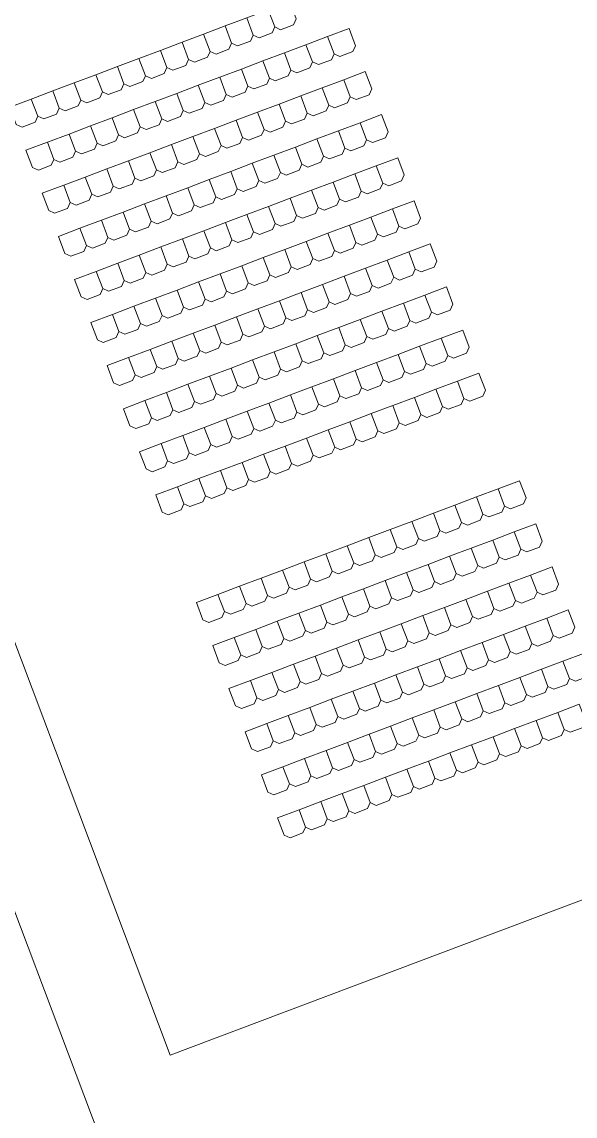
# Model space of a CAD drawing. Header units: millimetres. Extents: x 111563 to 112628, y 522776 to 523529.
# Drawn here: x 112048.65 to 112060.67, y 523145.04 to 523168.81 of the extents above; entities that cross this region are included whole.
import ezdxf

# ---------------------------------------------------------------- set-up
doc = ezdxf.new("R2010")
doc.units = ezdxf.units.MM
for name, color, linetype, lineweight, true_color in [('FIELD N-O-Q - hull', 18, 'Continuous', 0, 0x000000), ('KOP -ACHTERGROND', 47, 'Continuous', 0, 0x7f6f3f), ('T2', 18, 'Continuous', 0, 0x000000)]:
    doc.layers.add(name, color=color, linetype=linetype, lineweight=lineweight, true_color=true_color)

msp = doc.modelspace()

# ---------------------------------------------------------------- hatches: boundary and pattern name
at = {"layer": 'FIELD N-O-Q - hull'}
h = msp.add_hatch(dxfattribs=at)
h.set_pattern_fill('AR-B816', color=256, scale=1000, style=0)
h.paths.add_polyline_path([(112104.1131, 523428.83168), (112259.20185, 523474.28717), (112262.73937, 523319.31976), (112187.88576, 523319.44031), (112192.07783, 523173.24212), (112050.76029, 523122.41024), (111962.59473, 523365.03129), (112106.90715, 523415.11788)], flags=0)

# ---------------------------------------------------------------- linework, layer by layer
at = {"layer": 'KOP -ACHTERGROND'}
msp.add_lwpolyline([(112038.22113, 523103.87924), (112032.33173, 523121.05053, -0.40950086), (112034.1784, 523124.95653), (112050.21786, 523130.84457, 0.41679057), (112053.12593, 523137.19922), (111966.6635, 523366.60401)], format="xyb", dxfattribs=at)
at = {"layer": 'T2'}
for p, q in [((112051.87454, 523146.36135), (112030.71504, 523202.50648)), ((112079.9471, 523156.94111), (112051.87454, 523146.36135))]:
    msp.add_line(p, q, dxfattribs=at)
for points in [[(112054.47044, 523169.24719), (112054.00256, 523169.07086), (112054.14363, 523168.69656), (112054.27247, 523168.63825), (112054.55319, 523168.74404), (112054.6115, 523168.87289), (112054.47044, 523169.24719)], [(112054.00256, 523169.07086), (112053.53469, 523168.89453), (112053.67575, 523168.52023), (112053.80459, 523168.46192), (112054.08532, 523168.56772), (112054.14363, 523168.69656), (112054.00256, 523169.07086)], [(112053.06681, 523168.7182), (112052.59894, 523168.54187), (112052.74, 523168.16757), (112052.86884, 523168.10926), (112053.14957, 523168.21506), (112053.20788, 523168.3439), (112053.06681, 523168.7182)], [(112053.53469, 523168.89453), (112053.06681, 523168.7182), (112053.20788, 523168.3439), (112053.33672, 523168.28559), (112053.61744, 523168.39139), (112053.67575, 523168.52023), (112053.53469, 523168.89453)], [(112052.59894, 523168.54187), (112052.13106, 523168.36554), (112052.27212, 523167.99124), (112052.40096, 523167.93293), (112052.68169, 523168.03873), (112052.74, 523168.16757), (112052.59894, 523168.54187)], [(112055.29098, 523168.48776), (112054.8231, 523168.31143), (112054.96416, 523167.93713), (112055.093, 523167.87882), (112055.37373, 523167.98462), (112055.43204, 523168.11346), (112055.29098, 523168.48776)], [(112055.75885, 523168.66409), (112055.29098, 523168.48776), (112055.43204, 523168.11346), (112055.56088, 523168.05515), (112055.84161, 523168.16095), (112055.89991, 523168.28979), (112055.75885, 523168.66409)], [(112052.13106, 523168.36554), (112051.66318, 523168.18921), (112051.80425, 523167.81491), (112051.93309, 523167.7566), (112052.21381, 523167.8624), (112052.27212, 523167.99124), (112052.13106, 523168.36554)], [(112054.8231, 523168.31143), (112054.35522, 523168.13511), (112054.49629, 523167.7608), (112054.62513, 523167.7025), (112054.90585, 523167.80829), (112054.96416, 523167.93713), (112054.8231, 523168.31143)], [(112051.19531, 523168.01288), (112050.72743, 523167.83655), (112050.8685, 523167.46225), (112050.99734, 523167.40394), (112051.27806, 523167.50974), (112051.33637, 523167.63858), (112051.19531, 523168.01288)], [(112051.66318, 523168.18921), (112051.19531, 523168.01288), (112051.33637, 523167.63858), (112051.46521, 523167.58027), (112051.74594, 523167.68607), (112051.80425, 523167.81491), (112051.66318, 523168.18921)], [(112053.88735, 523167.95878), (112053.41947, 523167.78245), (112053.56053, 523167.40815), (112053.68938, 523167.34984), (112053.9701, 523167.45563), (112054.02841, 523167.58448), (112053.88735, 523167.95878)], [(112054.35522, 523168.13511), (112053.88735, 523167.95878), (112054.02841, 523167.58448), (112054.15725, 523167.52617), (112054.43798, 523167.63196), (112054.49629, 523167.7608), (112054.35522, 523168.13511)], [(112050.72743, 523167.83655), (112050.25956, 523167.66022), (112050.40062, 523167.28592), (112050.52946, 523167.22761), (112050.81019, 523167.33341), (112050.8685, 523167.46225), (112050.72743, 523167.83655)], [(112053.41947, 523167.78245), (112052.95159, 523167.60612), (112053.09266, 523167.23182), (112053.2215, 523167.17351), (112053.50222, 523167.27931), (112053.56053, 523167.40815), (112053.41947, 523167.78245)], [(112056.11151, 523167.72834), (112055.64363, 523167.55201), (112055.7847, 523167.17771), (112055.91354, 523167.1194), (112056.19426, 523167.2252), (112056.25257, 523167.35404), (112056.11151, 523167.72834)], [(112049.79168, 523167.48389), (112049.3238, 523167.30757), (112049.46487, 523166.93326), (112049.59371, 523166.87496), (112049.87443, 523166.98075), (112049.93274, 523167.10959), (112049.79168, 523167.48389)], [(112050.25956, 523167.66022), (112049.79168, 523167.48389), (112049.93274, 523167.10959), (112050.06158, 523167.05128), (112050.34231, 523167.15708), (112050.40062, 523167.28592), (112050.25956, 523167.66022)], [(112052.95159, 523167.60612), (112052.48372, 523167.42979), (112052.62478, 523167.05549), (112052.75362, 523166.99718), (112053.03435, 523167.10298), (112053.09266, 523167.23182), (112052.95159, 523167.60612)], [(112055.64363, 523167.55201), (112055.17576, 523167.37568), (112055.31682, 523167.00138), (112055.44566, 523166.94307), (112055.72639, 523167.04887), (112055.7847, 523167.17771), (112055.64363, 523167.55201)], [(112049.3238, 523167.30757), (112048.85593, 523167.13124), (112048.99699, 523166.75694), (112049.12583, 523166.69863), (112049.40656, 523166.80442), (112049.46487, 523166.93326), (112049.3238, 523167.30757)], [(112052.01584, 523167.25346), (112051.54797, 523167.07713), (112051.68903, 523166.70283), (112051.81787, 523166.64452), (112052.0986, 523166.75032), (112052.15691, 523166.87916), (112052.01584, 523167.25346)], [(112052.48372, 523167.42979), (112052.01584, 523167.25346), (112052.15691, 523166.87916), (112052.28575, 523166.82085), (112052.56647, 523166.92665), (112052.62478, 523167.05549), (112052.48372, 523167.42979)], [(112055.17576, 523167.37568), (112054.70788, 523167.19935), (112054.84894, 523166.82505), (112054.97779, 523166.76674), (112055.25851, 523166.87254), (112055.31682, 523167.00138), (112055.17576, 523167.37568)], [(112048.85593, 523167.13124), (112048.38805, 523166.95491), (112048.52912, 523166.58061), (112048.65796, 523166.5223), (112048.93868, 523166.62809), (112048.99699, 523166.75694), (112048.85593, 523167.13124)], [(112051.54797, 523167.07713), (112051.08009, 523166.9008), (112051.22115, 523166.5265), (112051.34999, 523166.46819), (112051.63072, 523166.57399), (112051.68903, 523166.70283), (112051.54797, 523167.07713)], [(112054.24001, 523167.02302), (112053.77213, 523166.84669), (112053.91319, 523166.47239), (112054.04203, 523166.41408), (112054.32276, 523166.51988), (112054.38107, 523166.64872), (112054.24001, 523167.02302)], [(112054.70788, 523167.19935), (112054.24001, 523167.02302), (112054.38107, 523166.64872), (112054.50991, 523166.59041), (112054.79064, 523166.69621), (112054.84894, 523166.82505), (112054.70788, 523167.19935)], [(112051.08009, 523166.9008), (112050.61221, 523166.72447), (112050.75328, 523166.35017), (112050.88212, 523166.29186), (112051.16284, 523166.39766), (112051.22115, 523166.5265), (112051.08009, 523166.9008)], [(112053.77213, 523166.84669), (112053.30425, 523166.67037), (112053.44532, 523166.29606), (112053.57416, 523166.23776), (112053.85488, 523166.34355), (112053.91319, 523166.47239), (112053.77213, 523166.84669)], [(112056.46417, 523166.79259), (112055.99629, 523166.61626), (112056.13736, 523166.24196), (112056.2662, 523166.18365), (112056.54692, 523166.28945), (112056.60523, 523166.41829), (112056.46417, 523166.79259)], [(112050.14434, 523166.54814), (112049.67646, 523166.37181), (112049.81753, 523165.99751), (112049.94637, 523165.9392), (112050.22709, 523166.045), (112050.2854, 523166.17384), (112050.14434, 523166.54814)], [(112050.61221, 523166.72447), (112050.14434, 523166.54814), (112050.2854, 523166.17384), (112050.41424, 523166.11553), (112050.69497, 523166.22133), (112050.75328, 523166.35017), (112050.61221, 523166.72447)], [(112053.30425, 523166.67037), (112052.83638, 523166.49404), (112052.97744, 523166.11974), (112053.10628, 523166.06143), (112053.38701, 523166.16722), (112053.44532, 523166.29606), (112053.30425, 523166.67037)], [(112055.99629, 523166.61626), (112055.52842, 523166.43993), (112055.66948, 523166.06563), (112055.79832, 523166.00732), (112056.07905, 523166.11312), (112056.13736, 523166.24196), (112055.99629, 523166.61626)], [(112049.67646, 523166.37181), (112049.20859, 523166.19548), (112049.34965, 523165.82118), (112049.47849, 523165.76287), (112049.75922, 523165.86867), (112049.81753, 523165.99751), (112049.67646, 523166.37181)], [(112052.3685, 523166.31771), (112051.90062, 523166.14138), (112052.04169, 523165.76708), (112052.17053, 523165.70877), (112052.45125, 523165.81457), (112052.50956, 523165.94341), (112052.3685, 523166.31771)], [(112052.83638, 523166.49404), (112052.3685, 523166.31771), (112052.50956, 523165.94341), (112052.63841, 523165.8851), (112052.91913, 523165.99089), (112052.97744, 523166.11974), (112052.83638, 523166.49404)], [(112055.52842, 523166.43993), (112055.06054, 523166.2636), (112055.2016, 523165.8893), (112055.33044, 523165.83099), (112055.61117, 523165.93679), (112055.66948, 523166.06563), (112055.52842, 523166.43993)], [(112049.20859, 523166.19548), (112048.74071, 523166.01916), (112048.88177, 523165.64485), (112049.01061, 523165.58654), (112049.29134, 523165.69234), (112049.34965, 523165.82118), (112049.20859, 523166.19548)], [(112051.90062, 523166.14138), (112051.43275, 523165.96505), (112051.57381, 523165.59075), (112051.70265, 523165.53244), (112051.98338, 523165.63824), (112052.04169, 523165.76708), (112051.90062, 523166.14138)], [(112054.59266, 523166.08727), (112054.12479, 523165.91094), (112054.26585, 523165.53664), (112054.39469, 523165.47833), (112054.67542, 523165.58413), (112054.73373, 523165.71297), (112054.59266, 523166.08727)], [(112055.06054, 523166.2636), (112054.59266, 523166.08727), (112054.73373, 523165.71297), (112054.86257, 523165.65466), (112055.14329, 523165.76046), (112055.2016, 523165.8893), (112055.06054, 523166.2636)], [(112051.43275, 523165.96505), (112050.96487, 523165.78872), (112051.10594, 523165.41442), (112051.23478, 523165.35611), (112051.5155, 523165.46191), (112051.57381, 523165.59075), (112051.43275, 523165.96505)], [(112054.12479, 523165.91094), (112053.65691, 523165.73461), (112053.79797, 523165.36031), (112053.92682, 523165.302), (112054.20754, 523165.4078), (112054.26585, 523165.53664), (112054.12479, 523165.91094)], [(112056.81683, 523165.85684), (112056.34895, 523165.68051), (112056.49001, 523165.30621), (112056.61885, 523165.2479), (112056.89958, 523165.35369), (112056.95789, 523165.48254), (112056.81683, 523165.85684)], [(112050.497, 523165.61239), (112050.02912, 523165.43606), (112050.17018, 523165.06176), (112050.29902, 523165.00345), (112050.57975, 523165.10925), (112050.63806, 523165.23809), (112050.497, 523165.61239)], [(112050.96487, 523165.78872), (112050.497, 523165.61239), (112050.63806, 523165.23809), (112050.7669, 523165.17978), (112051.04763, 523165.28558), (112051.10594, 523165.41442), (112050.96487, 523165.78872)], [(112053.65691, 523165.73461), (112053.18904, 523165.55828), (112053.3301, 523165.18398), (112053.45894, 523165.12567), (112053.73967, 523165.23147), (112053.79797, 523165.36031), (112053.65691, 523165.73461)], [(112056.34895, 523165.68051), (112055.88107, 523165.50418), (112056.02214, 523165.12988), (112056.15098, 523165.07157), (112056.4317, 523165.17737), (112056.49001, 523165.30621), (112056.34895, 523165.68051)], [(112050.02912, 523165.43606), (112049.56124, 523165.25973), (112049.70231, 523164.88543), (112049.83115, 523164.82712), (112050.11187, 523164.93292), (112050.17018, 523165.06176), (112050.02912, 523165.43606)], [(112052.72116, 523165.38196), (112052.25328, 523165.20563), (112052.39435, 523164.83133), (112052.52319, 523164.77302), (112052.80391, 523164.87881), (112052.86222, 523165.00765), (112052.72116, 523165.38196)], [(112053.18904, 523165.55828), (112052.72116, 523165.38196), (112052.86222, 523165.00765), (112052.99106, 523164.94934), (112053.27179, 523165.05514), (112053.3301, 523165.18398), (112053.18904, 523165.55828)], [(112055.88107, 523165.50418), (112055.4132, 523165.32785), (112055.55426, 523164.95355), (112055.6831, 523164.89524), (112055.96383, 523165.00104), (112056.02214, 523165.12988), (112055.88107, 523165.50418)], [(112049.56124, 523165.25973), (112049.09337, 523165.0834), (112049.23443, 523164.7091), (112049.36327, 523164.65079), (112049.644, 523164.75659), (112049.70231, 523164.88543), (112049.56124, 523165.25973)], [(112052.25328, 523165.20563), (112051.78541, 523165.0293), (112051.92647, 523164.655), (112052.05531, 523164.59669), (112052.33604, 523164.70248), (112052.39435, 523164.83133), (112052.25328, 523165.20563)], [(112054.94532, 523165.15152), (112054.47745, 523164.97519), (112054.61851, 523164.60089), (112054.74735, 523164.54258), (112055.02808, 523164.64838), (112055.08639, 523164.77722), (112054.94532, 523165.15152)], [(112055.4132, 523165.32785), (112054.94532, 523165.15152), (112055.08639, 523164.77722), (112055.21523, 523164.71891), (112055.49595, 523164.82471), (112055.55426, 523164.95355), (112055.4132, 523165.32785)], [(112051.78541, 523165.0293), (112051.31753, 523164.85297), (112051.45859, 523164.47867), (112051.58744, 523164.42036), (112051.86816, 523164.52615), (112051.92647, 523164.655), (112051.78541, 523165.0293)], [(112054.47745, 523164.97519), (112054.00957, 523164.79886), (112054.15063, 523164.42456), (112054.27947, 523164.36625), (112054.5602, 523164.47205), (112054.61851, 523164.60089), (112054.47745, 523164.97519)], [(112057.16948, 523164.92108), (112056.70161, 523164.74476), (112056.84267, 523164.37045), (112056.97151, 523164.31214), (112057.25224, 523164.41794), (112057.31055, 523164.54678), (112057.16948, 523164.92108)], [(112050.84966, 523164.67664), (112050.38178, 523164.50031), (112050.52284, 523164.12601), (112050.65168, 523164.0677), (112050.93241, 523164.1735), (112050.99072, 523164.30234), (112050.84966, 523164.67664)], [(112051.31753, 523164.85297), (112050.84966, 523164.67664), (112050.99072, 523164.30234), (112051.11956, 523164.24403), (112051.40029, 523164.34983), (112051.45859, 523164.47867), (112051.31753, 523164.85297)], [(112054.00957, 523164.79886), (112053.54169, 523164.62253), (112053.68276, 523164.24823), (112053.8116, 523164.18992), (112054.09232, 523164.29572), (112054.15063, 523164.42456), (112054.00957, 523164.79886)], [(112056.70161, 523164.74476), (112056.23373, 523164.56843), (112056.3748, 523164.19413), (112056.50364, 523164.13582), (112056.78436, 523164.24161), (112056.84267, 523164.37045), (112056.70161, 523164.74476)], [(112050.38178, 523164.50031), (112049.9139, 523164.32398), (112050.05497, 523163.94968), (112050.18381, 523163.89137), (112050.46453, 523163.99717), (112050.52284, 523164.12601), (112050.38178, 523164.50031)], [(112053.07382, 523164.4462), (112052.60594, 523164.26987), (112052.747, 523163.89557), (112052.87585, 523163.83726), (112053.15657, 523163.94306), (112053.21488, 523164.0719), (112053.07382, 523164.4462)], [(112053.54169, 523164.62253), (112053.07382, 523164.4462), (112053.21488, 523164.0719), (112053.34372, 523164.01359), (112053.62445, 523164.11939), (112053.68276, 523164.24823), (112053.54169, 523164.62253)], [(112055.76586, 523164.3921), (112055.29798, 523164.21577), (112055.43904, 523163.84147), (112055.56788, 523163.78316), (112055.84861, 523163.88895), (112055.90692, 523164.0178), (112055.76586, 523164.3921)], [(112056.23373, 523164.56843), (112055.76586, 523164.3921), (112055.90692, 523164.0178), (112056.03576, 523163.95949), (112056.31649, 523164.06528), (112056.3748, 523164.19413), (112056.23373, 523164.56843)], [(112049.9139, 523164.32398), (112049.44603, 523164.14765), (112049.58709, 523163.77335), (112049.71593, 523163.71504), (112049.99666, 523163.82084), (112050.05497, 523163.94968), (112049.9139, 523164.32398)], [(112052.60594, 523164.26987), (112052.13807, 523164.09354), (112052.27913, 523163.71924), (112052.40797, 523163.66093), (112052.6887, 523163.76673), (112052.747, 523163.89557), (112052.60594, 523164.26987)], [(112055.29798, 523164.21577), (112054.8301, 523164.03944), (112054.97117, 523163.66514), (112055.10001, 523163.60683), (112055.38073, 523163.71263), (112055.43904, 523163.84147), (112055.29798, 523164.21577)], [(112051.67019, 523163.91722), (112051.20231, 523163.74089), (112051.34338, 523163.36659), (112051.47222, 523163.30828), (112051.75294, 523163.41407), (112051.81125, 523163.54291), (112051.67019, 523163.91722)], [(112052.13807, 523164.09354), (112051.67019, 523163.91722), (112051.81125, 523163.54291), (112051.94009, 523163.48461), (112052.22082, 523163.5904), (112052.27913, 523163.71924), (112052.13807, 523164.09354)], [(112054.8301, 523164.03944), (112054.36223, 523163.86311), (112054.50329, 523163.48881), (112054.63213, 523163.4305), (112054.91286, 523163.5363), (112054.97117, 523163.66514), (112054.8301, 523164.03944)], [(112057.52214, 523163.98533), (112057.05427, 523163.809), (112057.19533, 523163.4347), (112057.32417, 523163.37639), (112057.6049, 523163.48219), (112057.66321, 523163.61103), (112057.52214, 523163.98533)], [(112051.20231, 523163.74089), (112050.73444, 523163.56456), (112050.8755, 523163.19026), (112051.00434, 523163.13195), (112051.28507, 523163.23774), (112051.34338, 523163.36659), (112051.20231, 523163.74089)], [(112053.89435, 523163.68678), (112053.42648, 523163.51045), (112053.56754, 523163.13615), (112053.69638, 523163.07784), (112053.97711, 523163.18364), (112054.03542, 523163.31248), (112053.89435, 523163.68678)], [(112054.36223, 523163.86311), (112053.89435, 523163.68678), (112054.03542, 523163.31248), (112054.16426, 523163.25417), (112054.44498, 523163.35997), (112054.50329, 523163.48881), (112054.36223, 523163.86311)], [(112057.05427, 523163.809), (112056.58639, 523163.63267), (112056.72745, 523163.25837), (112056.8563, 523163.20006), (112057.13702, 523163.30586), (112057.19533, 523163.4347), (112057.05427, 523163.809)], [(112050.73444, 523163.56456), (112050.26656, 523163.38823), (112050.40762, 523163.01393), (112050.53647, 523162.95562), (112050.81719, 523163.06142), (112050.8755, 523163.19026), (112050.73444, 523163.56456)], [(112053.42648, 523163.51045), (112052.9586, 523163.33412), (112053.09966, 523162.95982), (112053.2285, 523162.90151), (112053.50923, 523163.00731), (112053.56754, 523163.13615), (112053.42648, 523163.51045)], [(112056.11851, 523163.45634), (112055.65064, 523163.28002), (112055.7917, 523162.90571), (112055.92054, 523162.84741), (112056.20127, 523162.9532), (112056.25958, 523163.08204), (112056.11851, 523163.45634)], [(112056.58639, 523163.63267), (112056.11851, 523163.45634), (112056.25958, 523163.08204), (112056.38842, 523163.02373), (112056.66914, 523163.12953), (112056.72745, 523163.25837), (112056.58639, 523163.63267)], [(112050.26656, 523163.38823), (112049.79869, 523163.2119), (112049.93975, 523162.8376), (112050.06859, 523162.77929), (112050.34932, 523162.88509), (112050.40762, 523163.01393), (112050.26656, 523163.38823)], [(112052.9586, 523163.33412), (112052.49072, 523163.15779), (112052.63179, 523162.78349), (112052.76063, 523162.72518), (112053.04135, 523162.83098), (112053.09966, 523162.95982), (112052.9586, 523163.33412)], [(112055.65064, 523163.28002), (112055.18276, 523163.10369), (112055.32383, 523162.72939), (112055.45267, 523162.67108), (112055.73339, 523162.77687), (112055.7917, 523162.90571), (112055.65064, 523163.28002)], [(112052.02285, 523162.98146), (112051.55497, 523162.80513), (112051.69604, 523162.43083), (112051.82488, 523162.37252), (112052.1056, 523162.47832), (112052.16391, 523162.60716), (112052.02285, 523162.98146)], [(112052.49072, 523163.15779), (112052.02285, 523162.98146), (112052.16391, 523162.60716), (112052.29275, 523162.54885), (112052.57348, 523162.65465), (112052.63179, 523162.78349), (112052.49072, 523163.15779)], [(112055.18276, 523163.10369), (112054.71489, 523162.92736), (112054.85595, 523162.55306), (112054.98479, 523162.49475), (112055.26552, 523162.60054), (112055.32383, 523162.72939), (112055.18276, 523163.10369)], [(112057.8748, 523163.04958), (112057.40693, 523162.87325), (112057.54799, 523162.49895), (112057.67683, 523162.44064), (112057.95756, 523162.54644), (112058.01586, 523162.67528), (112057.8748, 523163.04958)], [(112051.55497, 523162.80513), (112051.0871, 523162.6288), (112051.22816, 523162.2545), (112051.357, 523162.19619), (112051.63773, 523162.30199), (112051.69604, 523162.43083), (112051.55497, 523162.80513)], [(112054.24701, 523162.75103), (112053.77913, 523162.5747), (112053.9202, 523162.2004), (112054.04904, 523162.14209), (112054.32976, 523162.24789), (112054.38807, 523162.37673), (112054.24701, 523162.75103)], [(112054.71489, 523162.92736), (112054.24701, 523162.75103), (112054.38807, 523162.37673), (112054.51691, 523162.31842), (112054.79764, 523162.42422), (112054.85595, 523162.55306), (112054.71489, 523162.92736)], [(112057.40693, 523162.87325), (112056.93905, 523162.69692), (112057.08011, 523162.32262), (112057.20895, 523162.26431), (112057.48968, 523162.37011), (112057.54799, 523162.49895), (112057.40693, 523162.87325)], [(112051.0871, 523162.6288), (112050.61922, 523162.45248), (112050.76028, 523162.07817), (112050.88912, 523162.01987), (112051.16985, 523162.12566), (112051.22816, 523162.2545), (112051.0871, 523162.6288)], [(112053.77913, 523162.5747), (112053.31126, 523162.39837), (112053.45232, 523162.02407), (112053.58116, 523161.96576), (112053.86189, 523162.07156), (112053.9202, 523162.2004), (112053.77913, 523162.5747)], [(112056.47117, 523162.52059), (112056.0033, 523162.34426), (112056.14436, 523161.96996), (112056.2732, 523161.91165), (112056.55393, 523162.01745), (112056.61224, 523162.14629), (112056.47117, 523162.52059)], [(112056.93905, 523162.69692), (112056.47117, 523162.52059), (112056.61224, 523162.14629), (112056.74108, 523162.08798), (112057.0218, 523162.19378), (112057.08011, 523162.32262), (112056.93905, 523162.69692)], [(112050.61922, 523162.45248), (112050.15134, 523162.27615), (112050.29241, 523161.90185), (112050.42125, 523161.84354), (112050.70197, 523161.94933), (112050.76028, 523162.07817), (112050.61922, 523162.45248)], [(112053.31126, 523162.39837), (112052.84338, 523162.22204), (112052.98445, 523161.84774), (112053.11329, 523161.78943), (112053.39401, 523161.89523), (112053.45232, 523162.02407), (112053.31126, 523162.39837)], [(112056.0033, 523162.34426), (112055.53542, 523162.16793), (112055.67648, 523161.79363), (112055.80533, 523161.73532), (112056.08605, 523161.84112), (112056.14436, 523161.96996), (112056.0033, 523162.34426)], [(112052.37551, 523162.04571), (112051.90763, 523161.86938), (112052.04869, 523161.49508), (112052.17753, 523161.43677), (112052.45826, 523161.54257), (112052.51657, 523161.67141), (112052.37551, 523162.04571)], [(112052.84338, 523162.22204), (112052.37551, 523162.04571), (112052.51657, 523161.67141), (112052.64541, 523161.6131), (112052.92614, 523161.7189), (112052.98445, 523161.84774), (112052.84338, 523162.22204)], [(112055.53542, 523162.16793), (112055.06754, 523161.9916), (112055.20861, 523161.6173), (112055.33745, 523161.55899), (112055.61818, 523161.66479), (112055.67648, 523161.79363), (112055.53542, 523162.16793)], [(112058.22746, 523162.11383), (112057.75958, 523161.9375), (112057.90065, 523161.5632), (112058.02949, 523161.50489), (112058.31021, 523161.61069), (112058.36852, 523161.73953), (112058.22746, 523162.11383)], [(112051.90763, 523161.86938), (112051.43975, 523161.69305), (112051.58082, 523161.31875), (112051.70966, 523161.26044), (112051.99038, 523161.36624), (112052.04869, 523161.49508), (112051.90763, 523161.86938)], [(112054.59967, 523161.81528), (112054.13179, 523161.63895), (112054.27286, 523161.26465), (112054.4017, 523161.20634), (112054.68242, 523161.31213), (112054.74073, 523161.44097), (112054.59967, 523161.81528)], [(112055.06754, 523161.9916), (112054.59967, 523161.81528), (112054.74073, 523161.44097), (112054.86957, 523161.38267), (112055.1503, 523161.48846), (112055.20861, 523161.6173), (112055.06754, 523161.9916)], [(112057.75958, 523161.9375), (112057.29171, 523161.76117), (112057.43277, 523161.38687), (112057.56161, 523161.32856), (112057.84234, 523161.43436), (112057.90065, 523161.5632), (112057.75958, 523161.9375)], [(112051.43975, 523161.69305), (112050.97188, 523161.51672), (112051.11294, 523161.14242), (112051.24178, 523161.08411), (112051.52251, 523161.18991), (112051.58082, 523161.31875), (112051.43975, 523161.69305)], [(112054.13179, 523161.63895), (112053.66392, 523161.46262), (112053.80498, 523161.08832), (112053.93382, 523161.03001), (112054.21455, 523161.1358), (112054.27286, 523161.26465), (112054.13179, 523161.63895)], [(112056.82383, 523161.58484), (112056.35596, 523161.40851), (112056.49702, 523161.03421), (112056.62586, 523160.9759), (112056.90659, 523161.0817), (112056.96489, 523161.21054), (112056.82383, 523161.58484)], [(112057.29171, 523161.76117), (112056.82383, 523161.58484), (112056.96489, 523161.21054), (112057.09374, 523161.15223), (112057.37446, 523161.25803), (112057.43277, 523161.38687), (112057.29171, 523161.76117)], [(112050.97188, 523161.51672), (112050.504, 523161.34039), (112050.64507, 523160.96609), (112050.77391, 523160.90778), (112051.05463, 523161.01358), (112051.11294, 523161.14242), (112050.97188, 523161.51672)], [(112053.66392, 523161.46262), (112053.19604, 523161.28629), (112053.3371, 523160.91199), (112053.46595, 523160.85368), (112053.74667, 523160.95948), (112053.80498, 523161.08832), (112053.66392, 523161.46262)], [(112056.35596, 523161.40851), (112055.88808, 523161.23218), (112056.02914, 523160.85788), (112056.15798, 523160.79957), (112056.43871, 523160.90537), (112056.49702, 523161.03421), (112056.35596, 523161.40851)], [(112052.72816, 523161.10996), (112052.26029, 523160.93363), (112052.40135, 523160.55933), (112052.53019, 523160.50102), (112052.81092, 523160.60682), (112052.86923, 523160.73566), (112052.72816, 523161.10996)], [(112053.19604, 523161.28629), (112052.72816, 523161.10996), (112052.86923, 523160.73566), (112052.99807, 523160.67735), (112053.27879, 523160.78315), (112053.3371, 523160.91199), (112053.19604, 523161.28629)], [(112055.88808, 523161.23218), (112055.4202, 523161.05585), (112055.56127, 523160.68155), (112055.69011, 523160.62324), (112055.97083, 523160.72904), (112056.02914, 523160.85788), (112055.88808, 523161.23218)], [(112058.58012, 523161.17808), (112058.11224, 523161.00175), (112058.25331, 523160.62745), (112058.38215, 523160.56914), (112058.66287, 523160.67493), (112058.72118, 523160.80377), (112058.58012, 523161.17808)], [(112052.26029, 523160.93363), (112051.79241, 523160.7573), (112051.93348, 523160.383), (112052.06232, 523160.32469), (112052.34304, 523160.43049), (112052.40135, 523160.55933), (112052.26029, 523160.93363)], [(112054.95233, 523160.87952), (112054.48445, 523160.70319), (112054.62551, 523160.32889), (112054.75436, 523160.27058), (112055.03508, 523160.37638), (112055.09339, 523160.50522), (112054.95233, 523160.87952)], [(112055.4202, 523161.05585), (112054.95233, 523160.87952), (112055.09339, 523160.50522), (112055.22223, 523160.44691), (112055.50296, 523160.55271), (112055.56127, 523160.68155), (112055.4202, 523161.05585)], [(112057.64437, 523160.82542), (112057.17649, 523160.64909), (112057.31755, 523160.27479), (112057.44639, 523160.21648), (112057.72712, 523160.32228), (112057.78543, 523160.45112), (112057.64437, 523160.82542)], [(112058.11224, 523161.00175), (112057.64437, 523160.82542), (112057.78543, 523160.45112), (112057.91427, 523160.39281), (112058.195, 523160.4986), (112058.25331, 523160.62745), (112058.11224, 523161.00175)], [(112051.79241, 523160.7573), (112051.32454, 523160.58097), (112051.4656, 523160.20667), (112051.59444, 523160.14836), (112051.87517, 523160.25416), (112051.93348, 523160.383), (112051.79241, 523160.7573)], [(112054.48445, 523160.70319), (112054.01658, 523160.52687), (112054.15764, 523160.15256), (112054.28648, 523160.09425), (112054.56721, 523160.20005), (112054.62551, 523160.32889), (112054.48445, 523160.70319)], [(112057.17649, 523160.64909), (112056.70861, 523160.47276), (112056.84968, 523160.09846), (112056.97852, 523160.04015), (112057.25924, 523160.14595), (112057.31755, 523160.27479), (112057.17649, 523160.64909)], [(112051.32454, 523160.58097), (112050.85666, 523160.40464), (112050.99772, 523160.03034), (112051.12656, 523159.97203), (112051.40729, 523160.07783), (112051.4656, 523160.20667), (112051.32454, 523160.58097)], [(112053.5487, 523160.35054), (112053.08082, 523160.17421), (112053.22189, 523159.79991), (112053.35073, 523159.7416), (112053.63145, 523159.84739), (112053.68976, 523159.97624), (112053.5487, 523160.35054)], [(112054.01658, 523160.52687), (112053.5487, 523160.35054), (112053.68976, 523159.97624), (112053.8186, 523159.91793), (112054.09933, 523160.02372), (112054.15764, 523160.15256), (112054.01658, 523160.52687)], [(112056.70861, 523160.47276), (112056.24074, 523160.29643), (112056.3818, 523159.92213), (112056.51064, 523159.86382), (112056.79137, 523159.96962), (112056.84968, 523160.09846), (112056.70861, 523160.47276)], [(112053.08082, 523160.17421), (112052.61295, 523159.99788), (112052.75401, 523159.62358), (112052.88285, 523159.56527), (112053.16358, 523159.67106), (112053.22189, 523159.79991), (112053.08082, 523160.17421)], [(112055.77286, 523160.1201), (112055.30499, 523159.94377), (112055.44605, 523159.56947), (112055.57489, 523159.51116), (112055.85562, 523159.61696), (112055.91393, 523159.7458), (112055.77286, 523160.1201)], [(112056.24074, 523160.29643), (112055.77286, 523160.1201), (112055.91393, 523159.7458), (112056.04277, 523159.68749), (112056.32349, 523159.79329), (112056.3818, 523159.92213), (112056.24074, 523160.29643)], [(112052.61295, 523159.99788), (112052.14507, 523159.82155), (112052.28613, 523159.44725), (112052.41498, 523159.38894), (112052.6957, 523159.49474), (112052.75401, 523159.62358), (112052.61295, 523159.99788)], [(112055.30499, 523159.94377), (112054.83711, 523159.76744), (112054.97817, 523159.39314), (112055.10701, 523159.33483), (112055.38774, 523159.44063), (112055.44605, 523159.56947), (112055.30499, 523159.94377)], [(112051.67719, 523159.64522), (112051.20932, 523159.46889), (112051.35038, 523159.09459), (112051.47922, 523159.03628), (112051.75995, 523159.14208), (112051.81826, 523159.27092), (112051.67719, 523159.64522)], [(112052.14507, 523159.82155), (112051.67719, 523159.64522), (112051.81826, 523159.27092), (112051.9471, 523159.21261), (112052.22782, 523159.31841), (112052.28613, 523159.44725), (112052.14507, 523159.82155)], [(112054.83711, 523159.76744), (112054.36923, 523159.59111), (112054.5103, 523159.21681), (112054.63914, 523159.1585), (112054.91986, 523159.2643), (112054.97817, 523159.39314), (112054.83711, 523159.76744)], [(112053.90136, 523159.41478), (112053.43348, 523159.23845), (112053.57454, 523158.86415), (112053.70339, 523158.80584), (112053.98411, 523158.91164), (112054.04242, 523159.04048), (112053.90136, 523159.41478)], [(112054.36923, 523159.59111), (112053.90136, 523159.41478), (112054.04242, 523159.04048), (112054.17126, 523158.98217), (112054.45199, 523159.08797), (112054.5103, 523159.21681), (112054.36923, 523159.59111)], [(112053.43348, 523159.23845), (112052.96561, 523159.06213), (112053.10667, 523158.68782), (112053.23551, 523158.62952), (112053.51624, 523158.73531), (112053.57454, 523158.86415), (112053.43348, 523159.23845)], [(112052.96561, 523159.06213), (112052.49773, 523158.8858), (112052.63879, 523158.5115), (112052.76763, 523158.45319), (112053.04836, 523158.55898), (112053.10667, 523158.68782), (112052.96561, 523159.06213)], [(112052.02985, 523158.70947), (112051.56198, 523158.53314), (112051.70304, 523158.15884), (112051.83188, 523158.10053), (112052.11261, 523158.20633), (112052.17092, 523158.33517), (112052.02985, 523158.70947)], [(112052.49773, 523158.8858), (112052.02985, 523158.70947), (112052.17092, 523158.33517), (112052.29976, 523158.27686), (112052.58048, 523158.38265), (112052.63879, 523158.5115), (112052.49773, 523158.8858)], [(112059.46176, 523158.8387), (112058.99389, 523158.66237), (112059.13495, 523158.28807), (112059.26379, 523158.22976), (112059.54452, 523158.33555), (112059.60283, 523158.46439), (112059.46176, 523158.8387)], [(112058.52601, 523158.48604), (112058.05814, 523158.30971), (112058.1992, 523157.93541), (112058.32804, 523157.8771), (112058.60877, 523157.9829), (112058.66708, 523158.11174), (112058.52601, 523158.48604)], [(112058.99389, 523158.66237), (112058.52601, 523158.48604), (112058.66708, 523158.11174), (112058.79592, 523158.05343), (112059.07664, 523158.15922), (112059.13495, 523158.28807), (112058.99389, 523158.66237)], [(112058.05814, 523158.30971), (112057.59026, 523158.13338), (112057.73132, 523157.75908), (112057.86016, 523157.70077), (112058.14089, 523157.80657), (112058.1992, 523157.93541), (112058.05814, 523158.30971)], [(112057.59026, 523158.13338), (112057.12238, 523157.95705), (112057.26345, 523157.58275), (112057.39229, 523157.52444), (112057.67301, 523157.63024), (112057.73132, 523157.75908), (112057.59026, 523158.13338)], [(112056.65451, 523157.78072), (112056.18663, 523157.60439), (112056.32769, 523157.23009), (112056.45654, 523157.17178), (112056.73726, 523157.27758), (112056.79557, 523157.40642), (112056.65451, 523157.78072)], [(112057.12238, 523157.95705), (112056.65451, 523157.78072), (112056.79557, 523157.40642), (112056.92441, 523157.34811), (112057.20514, 523157.45391), (112057.26345, 523157.58275), (112057.12238, 523157.95705)], [(112059.81442, 523157.90294), (112059.34655, 523157.72661), (112059.48761, 523157.35231), (112059.61645, 523157.294), (112059.89718, 523157.3998), (112059.95549, 523157.52864), (112059.81442, 523157.90294)], [(112056.18663, 523157.60439), (112055.71876, 523157.42806), (112055.85982, 523157.05376), (112055.98866, 523156.99545), (112056.26939, 523157.10125), (112056.32769, 523157.23009), (112056.18663, 523157.60439)], [(112058.87867, 523157.55028), (112058.41079, 523157.37396), (112058.55186, 523156.99965), (112058.6807, 523156.94135), (112058.96142, 523157.04714), (112059.01973, 523157.17598), (112058.87867, 523157.55028)], [(112059.34655, 523157.72661), (112058.87867, 523157.55028), (112059.01973, 523157.17598), (112059.14857, 523157.11767), (112059.4293, 523157.22347), (112059.48761, 523157.35231), (112059.34655, 523157.72661)], [(112055.71876, 523157.42806), (112055.25088, 523157.25173), (112055.39194, 523156.87743), (112055.52078, 523156.81912), (112055.80151, 523156.92492), (112055.85982, 523157.05376), (112055.71876, 523157.42806)], [(112058.41079, 523157.37396), (112057.94292, 523157.19763), (112058.08398, 523156.82333), (112058.21282, 523156.76502), (112058.49355, 523156.87081), (112058.55186, 523156.99965), (112058.41079, 523157.37396)], [(112054.783, 523157.0754), (112054.31513, 523156.89907), (112054.45619, 523156.52477), (112054.58503, 523156.46646), (112054.86576, 523156.57226), (112054.92407, 523156.7011), (112054.783, 523157.0754)], [(112055.25088, 523157.25173), (112054.783, 523157.0754), (112054.92407, 523156.7011), (112055.05291, 523156.64279), (112055.33363, 523156.74859), (112055.39194, 523156.87743), (112055.25088, 523157.25173)], [(112057.47504, 523157.0213), (112057.00717, 523156.84497), (112057.14823, 523156.47067), (112057.27707, 523156.41236), (112057.5578, 523156.51816), (112057.61611, 523156.647), (112057.47504, 523157.0213)], [(112057.94292, 523157.19763), (112057.47504, 523157.0213), (112057.61611, 523156.647), (112057.74495, 523156.58869), (112058.02567, 523156.69448), (112058.08398, 523156.82333), (112057.94292, 523157.19763)], [(112054.31513, 523156.89907), (112053.84725, 523156.72275), (112053.98831, 523156.34844), (112054.11716, 523156.29013), (112054.39788, 523156.39593), (112054.45619, 523156.52477), (112054.31513, 523156.89907)], [(112057.00717, 523156.84497), (112056.53929, 523156.66864), (112056.68035, 523156.29434), (112056.80919, 523156.23603), (112057.08992, 523156.34183), (112057.14823, 523156.47067), (112057.00717, 523156.84497)], [(112059.6992, 523156.79086), (112059.23133, 523156.61453), (112059.37239, 523156.24023), (112059.50123, 523156.18192), (112059.78196, 523156.28772), (112059.84027, 523156.41656), (112059.6992, 523156.79086)], [(112060.16708, 523156.96719), (112059.6992, 523156.79086), (112059.84027, 523156.41656), (112059.96911, 523156.35825), (112060.24983, 523156.46405), (112060.30814, 523156.59289), (112060.16708, 523156.96719)], [(112053.37938, 523156.54642), (112052.9115, 523156.37009), (112053.05256, 523155.99579), (112053.1814, 523155.93748), (112053.46213, 523156.04327), (112053.52044, 523156.17212), (112053.37938, 523156.54642)], [(112053.84725, 523156.72275), (112053.37938, 523156.54642), (112053.52044, 523156.17212), (112053.64928, 523156.11381), (112053.93001, 523156.2196), (112053.98831, 523156.34844), (112053.84725, 523156.72275)], [(112056.53929, 523156.66864), (112056.07141, 523156.49231), (112056.21248, 523156.11801), (112056.34132, 523156.0597), (112056.62204, 523156.1655), (112056.68035, 523156.29434), (112056.53929, 523156.66864)], [(112059.23133, 523156.61453), (112058.76345, 523156.4382), (112058.90452, 523156.0639), (112059.03336, 523156.00559), (112059.31408, 523156.11139), (112059.37239, 523156.24023), (112059.23133, 523156.61453)], [(112052.9115, 523156.37009), (112052.44362, 523156.19376), (112052.58469, 523155.81946), (112052.71353, 523155.76115), (112052.99425, 523155.86694), (112053.05256, 523155.99579), (112052.9115, 523156.37009)], [(112055.60354, 523156.31598), (112055.13566, 523156.13965), (112055.27673, 523155.76535), (112055.40557, 523155.70704), (112055.68629, 523155.81284), (112055.7446, 523155.94168), (112055.60354, 523156.31598)], [(112056.07141, 523156.49231), (112055.60354, 523156.31598), (112055.7446, 523155.94168), (112055.87344, 523155.88337), (112056.15417, 523155.98917), (112056.21248, 523156.11801), (112056.07141, 523156.49231)], [(112058.76345, 523156.4382), (112058.29558, 523156.26187), (112058.43664, 523155.88757), (112058.56548, 523155.82926), (112058.84621, 523155.93506), (112058.90452, 523156.0639), (112058.76345, 523156.4382)], [(112055.13566, 523156.13965), (112054.66779, 523155.96332), (112054.80885, 523155.58902), (112054.93769, 523155.53071), (112055.21842, 523155.63651), (112055.27673, 523155.76535), (112055.13566, 523156.13965)], [(112057.8277, 523156.08555), (112057.35982, 523155.90922), (112057.50089, 523155.53492), (112057.62973, 523155.47661), (112057.91045, 523155.5824), (112057.96876, 523155.71124), (112057.8277, 523156.08555)], [(112058.29558, 523156.26187), (112057.8277, 523156.08555), (112057.96876, 523155.71124), (112058.0976, 523155.65293), (112058.37833, 523155.75873), (112058.43664, 523155.88757), (112058.29558, 523156.26187)], [(112054.66779, 523155.96332), (112054.19991, 523155.78699), (112054.34097, 523155.41269), (112054.46981, 523155.35438), (112054.75054, 523155.46018), (112054.80885, 523155.58902), (112054.66779, 523155.96332)], [(112057.35982, 523155.90922), (112056.89195, 523155.73289), (112057.03301, 523155.35859), (112057.16185, 523155.30028), (112057.44258, 523155.40607), (112057.50089, 523155.53492), (112057.35982, 523155.90922)], [(112060.05186, 523155.85511), (112059.58399, 523155.67878), (112059.72505, 523155.30448), (112059.85389, 523155.24617), (112060.13462, 523155.35197), (112060.19293, 523155.48081), (112060.05186, 523155.85511)], [(112060.51974, 523156.03144), (112060.05186, 523155.85511), (112060.19293, 523155.48081), (112060.32177, 523155.4225), (112060.60249, 523155.5283), (112060.6608, 523155.65714), (112060.51974, 523156.03144)], [(112053.73203, 523155.61066), (112053.26416, 523155.43433), (112053.40522, 523155.06003), (112053.53406, 523155.00172), (112053.81479, 523155.10752), (112053.8731, 523155.23636), (112053.73203, 523155.61066)], [(112054.19991, 523155.78699), (112053.73203, 523155.61066), (112053.8731, 523155.23636), (112054.00194, 523155.17805), (112054.28266, 523155.28385), (112054.34097, 523155.41269), (112054.19991, 523155.78699)], [(112056.89195, 523155.73289), (112056.42407, 523155.55656), (112056.56514, 523155.18226), (112056.69398, 523155.12395), (112056.9747, 523155.22974), (112057.03301, 523155.35859), (112056.89195, 523155.73289)], [(112059.58399, 523155.67878), (112059.11611, 523155.50245), (112059.25717, 523155.12815), (112059.38602, 523155.06984), (112059.66674, 523155.17564), (112059.72505, 523155.30448), (112059.58399, 523155.67878)], [(112053.26416, 523155.43433), (112052.79628, 523155.25801), (112052.93734, 523154.8837), (112053.06619, 523154.8254), (112053.34691, 523154.93119), (112053.40522, 523155.06003), (112053.26416, 523155.43433)], [(112055.9562, 523155.38023), (112055.48832, 523155.2039), (112055.62938, 523154.8296), (112055.75822, 523154.77129), (112056.03895, 523154.87709), (112056.09726, 523155.00593), (112055.9562, 523155.38023)], [(112056.42407, 523155.55656), (112055.9562, 523155.38023), (112056.09726, 523155.00593), (112056.2261, 523154.94762), (112056.50683, 523155.05342), (112056.56514, 523155.18226), (112056.42407, 523155.55656)], [(112059.11611, 523155.50245), (112058.64823, 523155.32612), (112058.7893, 523154.95182), (112058.91814, 523154.89351), (112059.19887, 523154.99931), (112059.25717, 523155.12815), (112059.11611, 523155.50245)], [(112055.48832, 523155.2039), (112055.02044, 523155.02757), (112055.16151, 523154.65327), (112055.29035, 523154.59496), (112055.57107, 523154.70076), (112055.62938, 523154.8296), (112055.48832, 523155.2039)], [(112058.18036, 523155.14979), (112057.71248, 523154.97346), (112057.85355, 523154.59916), (112057.98239, 523154.54085), (112058.26311, 523154.64665), (112058.32142, 523154.77549), (112058.18036, 523155.14979)], [(112058.64823, 523155.32612), (112058.18036, 523155.14979), (112058.32142, 523154.77549), (112058.45026, 523154.71718), (112058.73099, 523154.82298), (112058.7893, 523154.95182), (112058.64823, 523155.32612)], [(112055.02044, 523155.02757), (112054.55257, 523154.85124), (112054.69363, 523154.47694), (112054.82247, 523154.41863), (112055.1032, 523154.52443), (112055.16151, 523154.65327), (112055.02044, 523155.02757)], [(112057.71248, 523154.97346), (112057.24461, 523154.79713), (112057.38567, 523154.42283), (112057.51451, 523154.36452), (112057.79524, 523154.47032), (112057.85355, 523154.59916), (112057.71248, 523154.97346)], [(112060.40452, 523154.91936), (112059.93665, 523154.74303), (112060.07771, 523154.36873), (112060.20655, 523154.31042), (112060.48728, 523154.41622), (112060.54558, 523154.54506), (112060.40452, 523154.91936)], [(112060.8724, 523155.09569), (112060.40452, 523154.91936), (112060.54558, 523154.54506), (112060.67443, 523154.48675), (112060.95515, 523154.59254), (112061.01346, 523154.72139), (112060.8724, 523155.09569)], [(112054.08469, 523154.67491), (112053.61682, 523154.49858), (112053.75788, 523154.12428), (112053.88672, 523154.06597), (112054.16745, 523154.17177), (112054.22576, 523154.30061), (112054.08469, 523154.67491)], [(112054.55257, 523154.85124), (112054.08469, 523154.67491), (112054.22576, 523154.30061), (112054.3546, 523154.2423), (112054.63532, 523154.3481), (112054.69363, 523154.47694), (112054.55257, 523154.85124)], [(112057.24461, 523154.79713), (112056.77673, 523154.62081), (112056.91779, 523154.2465), (112057.04664, 523154.1882), (112057.32736, 523154.29399), (112057.38567, 523154.42283), (112057.24461, 523154.79713)], [(112059.93665, 523154.74303), (112059.46877, 523154.5667), (112059.60983, 523154.1924), (112059.73867, 523154.13409), (112060.0194, 523154.23989), (112060.07771, 523154.36873), (112059.93665, 523154.74303)], [(112053.61682, 523154.49858), (112053.14894, 523154.32225), (112053.29, 523153.94795), (112053.41884, 523153.88964), (112053.69957, 523153.99544), (112053.75788, 523154.12428), (112053.61682, 523154.49858)], [(112056.30885, 523154.44448), (112055.84098, 523154.26815), (112055.98204, 523153.89385), (112056.11088, 523153.83554), (112056.39161, 523153.94133), (112056.44992, 523154.07018), (112056.30885, 523154.44448)], [(112056.77673, 523154.62081), (112056.30885, 523154.44448), (112056.44992, 523154.07018), (112056.57876, 523154.01187), (112056.85948, 523154.11766), (112056.91779, 523154.2465), (112056.77673, 523154.62081)], [(112059.46877, 523154.5667), (112059.00089, 523154.39037), (112059.14196, 523154.01607), (112059.2708, 523153.95776), (112059.55152, 523154.06356), (112059.60983, 523154.1924), (112059.46877, 523154.5667)], [(112055.84098, 523154.26815), (112055.3731, 523154.09182), (112055.51417, 523153.71752), (112055.64301, 523153.65921), (112055.92373, 523153.76501), (112055.98204, 523153.89385), (112055.84098, 523154.26815)], [(112058.53302, 523154.21404), (112058.06514, 523154.03771), (112058.2062, 523153.66341), (112058.33505, 523153.6051), (112058.61577, 523153.7109), (112058.67408, 523153.83974), (112058.53302, 523154.21404)], [(112059.00089, 523154.39037), (112058.53302, 523154.21404), (112058.67408, 523153.83974), (112058.80292, 523153.78143), (112059.08365, 523153.88723), (112059.14196, 523154.01607), (112059.00089, 523154.39037)], [(112055.3731, 523154.09182), (112054.90523, 523153.91549), (112055.04629, 523153.54119), (112055.17513, 523153.48288), (112055.45586, 523153.58868), (112055.51417, 523153.71752), (112055.3731, 523154.09182)], [(112058.06514, 523154.03771), (112057.59727, 523153.86138), (112057.73833, 523153.48708), (112057.86717, 523153.42877), (112058.1479, 523153.53457), (112058.2062, 523153.66341), (112058.06514, 523154.03771)], [(112060.75718, 523153.98361), (112060.2893, 523153.80728), (112060.43037, 523153.43298), (112060.55921, 523153.37467), (112060.83993, 523153.48046), (112060.89824, 523153.6093), (112060.75718, 523153.98361)], [(112054.43735, 523153.73916), (112053.96947, 523153.56283), (112054.11054, 523153.18853), (112054.23938, 523153.13022), (112054.5201, 523153.23602), (112054.57841, 523153.36486), (112054.43735, 523153.73916)], [(112054.90523, 523153.91549), (112054.43735, 523153.73916), (112054.57841, 523153.36486), (112054.70725, 523153.30655), (112054.98798, 523153.41235), (112055.04629, 523153.54119), (112054.90523, 523153.91549)], [(112057.59727, 523153.86138), (112057.12939, 523153.68505), (112057.27045, 523153.31075), (112057.39929, 523153.25244), (112057.68002, 523153.35824), (112057.73833, 523153.48708), (112057.59727, 523153.86138)], [(112060.2893, 523153.80728), (112059.82143, 523153.63095), (112059.96249, 523153.25665), (112060.09133, 523153.19834), (112060.37206, 523153.30413), (112060.43037, 523153.43298), (112060.2893, 523153.80728)], [(112053.96947, 523153.56283), (112053.5016, 523153.3865), (112053.64266, 523153.0122), (112053.7715, 523152.95389), (112054.05223, 523153.05969), (112054.11054, 523153.18853), (112053.96947, 523153.56283)], [(112056.66151, 523153.50872), (112056.19364, 523153.33239), (112056.3347, 523152.95809), (112056.46354, 523152.89978), (112056.74427, 523153.00558), (112056.80258, 523153.13442), (112056.66151, 523153.50872)], [(112057.12939, 523153.68505), (112056.66151, 523153.50872), (112056.80258, 523153.13442), (112056.93142, 523153.07611), (112057.21214, 523153.18191), (112057.27045, 523153.31075), (112057.12939, 523153.68505)], [(112059.35355, 523153.45462), (112058.88568, 523153.27829), (112059.02674, 523152.90399), (112059.15558, 523152.84568), (112059.43631, 523152.95148), (112059.49462, 523153.08032), (112059.35355, 523153.45462)], [(112059.82143, 523153.63095), (112059.35355, 523153.45462), (112059.49462, 523153.08032), (112059.62346, 523153.02201), (112059.90418, 523153.12781), (112059.96249, 523153.25665), (112059.82143, 523153.63095)], [(112056.19364, 523153.33239), (112055.72576, 523153.15607), (112055.86682, 523152.78176), (112055.99567, 523152.72346), (112056.27639, 523152.82925), (112056.3347, 523152.95809), (112056.19364, 523153.33239)], [(112058.88568, 523153.27829), (112058.4178, 523153.10196), (112058.55886, 523152.72766), (112058.6877, 523152.66935), (112058.96843, 523152.77515), (112059.02674, 523152.90399), (112058.88568, 523153.27829)], [(112055.25788, 523152.97974), (112054.79001, 523152.80341), (112054.93107, 523152.42911), (112055.05991, 523152.3708), (112055.34064, 523152.47659), (112055.39895, 523152.60544), (112055.25788, 523152.97974)], [(112055.72576, 523153.15607), (112055.25788, 523152.97974), (112055.39895, 523152.60544), (112055.52779, 523152.54713), (112055.80851, 523152.65292), (112055.86682, 523152.78176), (112055.72576, 523153.15607)], [(112058.4178, 523153.10196), (112057.94992, 523152.92563), (112058.09099, 523152.55133), (112058.21983, 523152.49302), (112058.50055, 523152.59882), (112058.55886, 523152.72766), (112058.4178, 523153.10196)], [(112054.79001, 523152.80341), (112054.32213, 523152.62708), (112054.4632, 523152.25278), (112054.59204, 523152.19447), (112054.87276, 523152.30027), (112054.93107, 523152.42911), (112054.79001, 523152.80341)], [(112057.48205, 523152.7493), (112057.01417, 523152.57297), (112057.15523, 523152.19867), (112057.28408, 523152.14036), (112057.5648, 523152.24616), (112057.62311, 523152.375), (112057.48205, 523152.7493)], [(112057.94992, 523152.92563), (112057.48205, 523152.7493), (112057.62311, 523152.375), (112057.75195, 523152.31669), (112058.03268, 523152.42249), (112058.09099, 523152.55133), (112057.94992, 523152.92563)], [(112054.32213, 523152.62708), (112053.85426, 523152.45075), (112053.99532, 523152.07645), (112054.12416, 523152.01814), (112054.40489, 523152.12394), (112054.4632, 523152.25278), (112054.32213, 523152.62708)], [(112057.01417, 523152.57297), (112056.5463, 523152.39664), (112056.68736, 523152.02234), (112056.8162, 523151.96403), (112057.09693, 523152.06983), (112057.15523, 523152.19867), (112057.01417, 523152.57297)], [(112056.5463, 523152.39664), (112056.07842, 523152.22031), (112056.21948, 523151.84601), (112056.34832, 523151.7877), (112056.62905, 523151.8935), (112056.68736, 523152.02234), (112056.5463, 523152.39664)], [(112055.61054, 523152.04398), (112055.14267, 523151.86766), (112055.28373, 523151.49335), (112055.41257, 523151.43505), (112055.6933, 523151.54084), (112055.75161, 523151.66968), (112055.61054, 523152.04398)], [(112056.07842, 523152.22031), (112055.61054, 523152.04398), (112055.75161, 523151.66968), (112055.88045, 523151.61137), (112056.16117, 523151.71717), (112056.21948, 523151.84601), (112056.07842, 523152.22031)], [(112055.14267, 523151.86766), (112054.67479, 523151.69133), (112054.81585, 523151.31703), (112054.9447, 523151.25872), (112055.22542, 523151.36451), (112055.28373, 523151.49335), (112055.14267, 523151.86766)], [(112054.67479, 523151.69133), (112054.20691, 523151.515), (112054.34798, 523151.1407), (112054.47682, 523151.08239), (112054.75755, 523151.18818), (112054.81585, 523151.31703), (112054.67479, 523151.69133)]]:
    msp.add_lwpolyline(points, close=True, dxfattribs=at)

doc.saveas('drawing.dxf')
